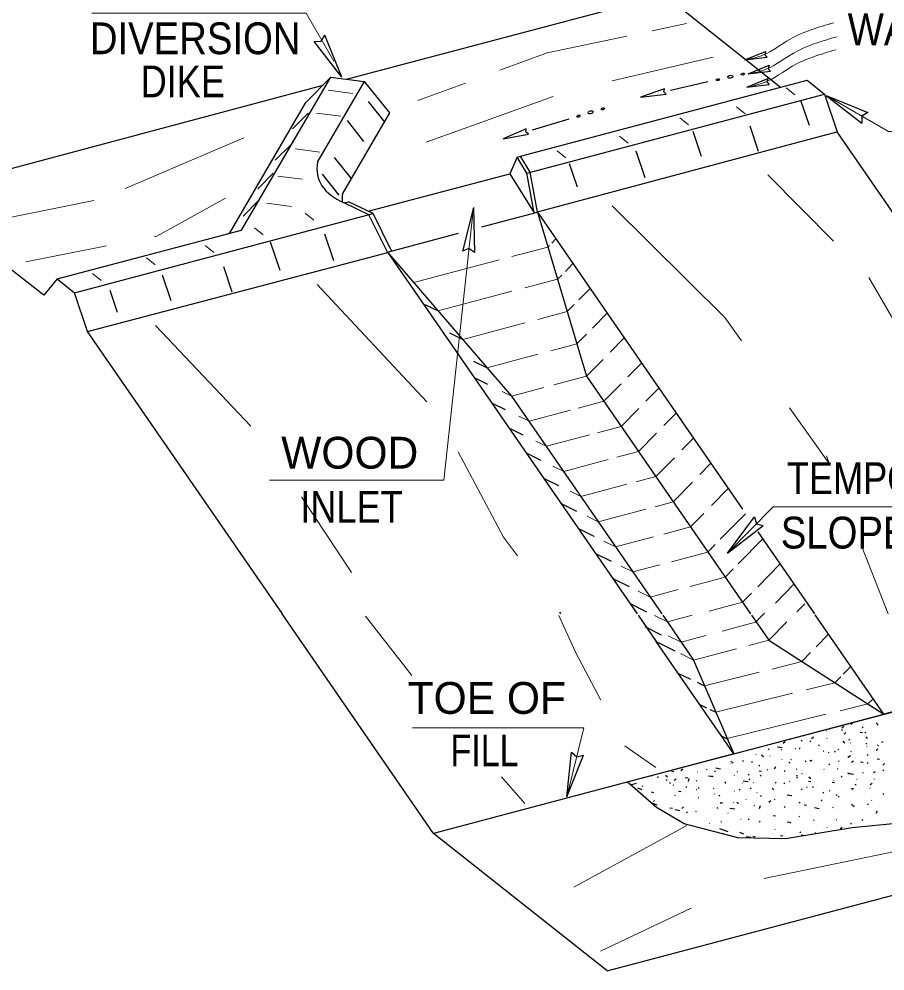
# Model space of a CAD drawing. Extents: x 455 to 827, y 69 to 339.
# Drawn here: x 647.41 to 680.07, y 228.01 to 263.93 of the extents above; entities that cross this region are included whole.
import ezdxf

# ---------------------------------------------------------------- set-up
doc = ezdxf.new("R2010")
doc.units = 0
doc.header["$LTSCALE"] = 0.48
doc.layers.add('1', color=7, linetype='Continuous', lineweight=13)

msp = doc.modelspace()

# ---------------------------------------------------------------- linework, layer by layer
at = {"layer": '1', "lineweight": 25}
for p, q in [((659.7642, 261.6551), (671.7487, 264.8306)), ((676.1265, 261.3458), (671.7487, 264.8306)), ((659.5838, 261.7384), (658.939, 263.3133)), ((659.5838, 261.7384), (658.5381, 263.0811)), ((674.7836, 262.3804), (675.5697, 262.7062)), ((674.7836, 262.3804), (675.6283, 262.4821)), ((674.9113, 261.8531), (675.6975, 262.1789)), ((674.9113, 261.8531), (675.7562, 261.9547)), ((655.8057, 255.9618), (659.1707, 261.7292)), ((658.6643, 258.5232), (660.4449, 261.5723)), ((666.32, 258.7497), (677.1392, 261.6159)), ((673.3931, 261.5505), (671.9773, 261.2327)), ((674.8635, 261.3577), (675.6495, 261.6834)), ((674.8635, 261.3577), (675.7083, 261.4593)), ((643.4565, 257.3164), (658.8767, 261.4286)), ((666.5668, 258.1157), (677.7926, 261.0932)), ((655.3483, 255.8397), (658.2287, 260.7752)), ((660.5755, 260.8101), (661.2017, 260.0259)), ((677.2263, 259.904), (676.916, 260.8187)), ((677.8535, 261.0455), (679.4289, 260.4019)), ((677.8535, 261.0455), (679.1969, 260.001)), ((658.3104, 260.3744), (657.7278, 259.7864)), ((661.3813, 260.3832), (659.6118, 257.3427)), ((659.7806, 260.0913), (660.4067, 259.3072)), ((668.1441, 260.1522), (666.7665, 259.7385)), ((666.9625, 256.65), (678.2608, 259.6644)), ((673.1534, 258.7453), (672.8377, 259.6818)), ((675.3043, 258.9239), (674.983, 259.8779)), ((678.2827, 259.6338), (686.4322, 247.8168)), ((657.657, 259.1852), (657.0744, 258.5972)), ((671.0299, 257.9307), (670.6923, 258.9369)), ((659.2959, 258.7061), (659.9221, 257.922)), ((666.1963, 258.7181), (666.3193, 258.7508)), ((668.4707, 257.5779), (668.1712, 258.4665)), ((656.9981, 258.105), (656.4156, 257.5169)), ((658.8494, 258.0702), (659.4756, 257.286)), ((660.5753, 256.6753), (665.9187, 258.0908)), ((665.9187, 258.0908), (666.8388, 256.6097)), ((656.4428, 257.0813), (655.8602, 256.4932)), ((659.6716, 256.9898), (659.8306, 257.0319)), ((664.5457, 256.8202), (664.1332, 255.1692)), ((664.5457, 256.8202), (664.5939, 255.1191)), ((649.5004, 253.5965), (660.7672, 256.5833)), ((664.8639, 256.0822), (666.9625, 256.6413)), ((666.9625, 256.6413), (668.8193, 250.4515)), ((666.9625, 256.6413), (670.235, 251.8932)), ((648.847, 254.1192), (655.8057, 255.9618)), ((659.2796, 254.7987), (658.942, 255.8051)), ((661.3052, 255.1342), (663.9812, 255.8471)), ((657.2596, 254.4415), (656.9002, 255.5087)), ((667.4145, 255.3781), (667.36, 255.3171)), ((667.6595, 255.6307), (667.507, 255.4739)), ((649.9905, 252.1416), (661.3215, 255.1167)), ((661.3052, 255.1342), (665.9878, 249.6978)), ((661.3052, 255.1342), (664.5776, 250.3992)), ((668.302, 254.6987), (668.0188, 254.4023)), ((653.1431, 253.2959), (652.8164, 254.263)), ((655.4518, 253.6271), (655.136, 254.5722)), ((667.8827, 254.2672), (667.7247, 254.1062)), ((648.847, 254.1192), (649.5004, 253.5965)), ((649.9905, 252.1416), (649.5004, 253.5965)), ((651.123, 252.8516), (650.8452, 253.6792)), ((668.9499, 253.7577), (668.5252, 253.3307)), ((662.7153, 253.1609), (663.2218, 252.9126)), ((668.3509, 253.1522), (668.0896, 252.8865)), ((669.5925, 252.8298), (669.0371, 252.2592)), ((657.3412, 241.4824), (649.9905, 252.1416)), ((663.641, 252.0892), (664.1475, 251.8367)), ((668.8193, 252.0414), (668.4544, 251.6712)), ((669.7014, 251.3532), (670.235, 251.8932)), ((670.235, 251.8932), (674.6921, 245.4322)), ((664.5558, 251.0221), (665.0622, 250.7694)), ((670.3765, 250.4297), (670.8883, 250.9481)), ((664.5776, 250.3992), (665.0839, 250.1466)), ((664.5776, 250.3992), (670.725, 241.4824)), ((668.8193, 250.4515), (675.0047, 241.4824)), ((671.0572, 249.5062), (671.5417, 249.9984)), ((665.9878, 249.6978), (671.6561, 241.4824)), ((665.231, 249.4496), (665.7428, 249.1969)), ((666.2601, 248.9443), (666.2655, 248.9443)), ((671.7323, 248.5871), (672.1952, 249.0532)), ((665.8844, 248.4999), (666.418, 248.2386)), ((666.9026, 248.0034), (666.908, 247.999)), ((672.413, 247.668), (672.8486, 248.1079)), ((666.5323, 247.5547), (667.0878, 247.2847)), ((673.0936, 246.7445), (673.4965, 247.1627)), ((673.5292, 245.5684), (674.1553, 246.2131)), ((667.8392, 245.6599), (668.4326, 245.3637)), ((673.8613, 244.3007), (674.8088, 245.2635)), ((674.1381, 243.7748), (675.1516, 245.1418)), ((674.1381, 243.7748), (675.4828, 244.8177)), ((675.279, 244.5816), (677.4168, 241.4824)), ((674.5365, 243.3773), (675.4622, 244.3182)), ((669.1514, 243.765), (669.7503, 243.4732)), ((675.277, 242.5104), (676.1156, 243.3687)), ((669.8048, 242.8154), (670.4201, 242.5148)), ((675.9413, 241.892), (676.6382, 242.6019)), ((670.4582, 241.8745), (671.0789, 241.5652)), ((676.7418, 241.5565), (677.0467, 241.8658)), ((663.0476, 233.1974), (657.3303, 241.4912)), ((667.7902, 241.5434), (667.8337, 241.4824)), ((670.7577, 241.4303), (671.4438, 240.4369)), ((671.6888, 241.4303), (672.854, 239.74)), ((675.032, 241.4388), (675.6854, 240.4892)), ((680.0251, 237.7014), (677.4387, 241.4476)), ((671.0136, 241.0032), (671.6343, 240.6941)), ((677.4768, 240.2453), (677.9451, 240.7201)), ((691.3452, 240.7027), (680.0251, 237.7014)), ((671.4438, 240.4369), (672.1517, 240.0929)), ((675.6854, 240.4892), (680.0251, 237.7014)), ((672.3694, 239.984), (672.3802, 239.9796)), ((676.9377, 239.6878), (677.259, 240.0232)), ((672.2605, 239.2523), (672.7397, 239.0257)), ((678.7836, 239.5005), (678.5005, 239.213)), ((672.9847, 238.9082), (673.2678, 238.773)), ((678.4025, 239.1128), (678.1792, 238.8863)), ((679.6221, 238.2807), (679.4261, 238.0891)), ((673.0827, 238.0673), (673.3386, 237.9411)), ((673.4747, 237.8757), (673.6979, 237.7712)), ((674.3677, 236.1987), (680.0251, 237.7014)), ((678.7781, 237.3182), (678.849, 237.3792)), ((677.8525, 237.0698), (677.8689, 237.0568)), ((678.4678, 237.0872), (678.4351, 237.1134)), ((678.446, 237.1917), (678.5222, 237.2484)), ((679.1321, 237.0263), (679.2192, 237.0132)), ((679.2464, 237.1832), (679.2083, 237.2136)), ((679.3172, 237.0263), (679.3553, 237.0001)), ((679.7419, 237.3748), (679.7747, 237.3486)), ((679.8127, 237.2832), (679.7747, 237.3137)), ((673.8994, 236.8826), (674.1227, 236.7692)), ((676.2354, 236.6037), (676.3062, 236.6647)), ((676.916, 236.717), (676.9541, 236.6908)), ((677.2753, 236.656), (677.2427, 236.6822)), ((677.3026, 236.7867), (677.3733, 236.8477)), ((677.8797, 236.7997), (677.8961, 236.7867)), ((678.5603, 236.6081), (678.4842, 236.6647)), ((678.5277, 236.9479), (678.5984, 237.0045)), ((678.7455, 236.7258), (678.7073, 236.7562)), ((679.4152, 236.778), (679.3444, 236.8347)), ((679.9597, 236.6429), (679.9978, 236.6691)), ((675.7017, 236.3555), (675.6637, 236.3859)), ((676.0176, 236.473), (676.1972, 236.447)), ((676.1863, 236.3424), (676.1537, 236.3685)), ((676.6873, 236.4121), (676.7036, 236.399)), ((676.8778, 236.399), (676.8452, 236.4295)), ((677.5639, 236.5427), (677.602, 236.5123)), ((677.7436, 236.3119), (677.76, 236.2987)), ((678.1628, 236.3032), (678.201, 236.2728)), ((678.299, 236.3816), (678.3153, 236.3685)), ((678.7564, 236.6254), (678.7727, 236.6124)), ((678.7781, 236.3119), (678.7999, 236.2987)), ((679.3498, 236.6037), (679.3826, 236.5776)), ((679.388, 236.4818), (679.4043, 236.4687)), ((679.7365, 236.3293), (679.8072, 236.3903)), ((679.8291, 236.5123), (679.7909, 236.5427)), ((674.3677, 236.1987), (663.0476, 233.1974)), ((668.0746, 234.577), (668.249, 236.2697)), ((668.0746, 234.577), (668.6991, 236.16)), ((674.7325, 235.9111), (674.6998, 235.9416)), ((675.2008, 236.1857), (675.2172, 236.1681)), ((675.4839, 236.0897), (675.4132, 236.1507)), ((675.7235, 236.1246), (675.7398, 236.1115)), ((676.1809, 235.9982), (676.1972, 235.9852)), ((676.5077, 235.9982), (676.5293, 235.9852)), ((677.2699, 235.9285), (677.2372, 235.9547)), ((677.308, 235.9285), (677.2699, 235.9547)), ((677.9342, 236.2683), (677.9506, 236.2552)), ((678.3153, 235.9111), (678.348, 235.9416)), ((678.6693, 236.0853), (678.7727, 236.142)), ((678.8108, 235.8893), (678.8816, 235.946)), ((679.437, 236.142), (679.3989, 236.1681)), ((679.78, 236.0113), (679.8671, 235.9982)), ((672.3748, 235.5757), (672.4456, 235.6367)), ((673.3386, 235.6323), (673.3713, 235.6062)), ((673.6926, 235.6716), (673.8723, 235.6453)), ((674.2533, 235.8981), (674.286, 235.9285)), ((674.2587, 235.8676), (674.2752, 235.8545)), ((674.3024, 235.8937), (674.3404, 235.8632)), ((675.0429, 235.885), (675.081, 235.9111)), ((675.3098, 235.7761), (675.3423, 235.7457)), ((675.6255, 235.6149), (675.6582, 235.5888)), ((675.9032, 235.6412), (675.9522, 235.7283)), ((676.4477, 235.8937), (676.4858, 235.8632)), ((676.7254, 235.6412), (676.7418, 235.628)), ((677.1011, 235.8981), (677.0629, 235.9242)), ((677.76, 235.6236), (677.7763, 235.6106)), ((677.956, 235.8328), (677.9886, 235.8022)), ((678.2717, 235.6542), (678.2936, 235.6412)), ((679.1538, 235.8981), (679.2464, 235.885)), ((679.437, 235.8414), (679.3989, 235.8676)), ((679.9869, 235.7761), (680.0577, 235.8371)), ((679.9924, 235.5713), (680.0251, 235.5975)), ((669.587, 228.0137), (697.8737, 235.506)), ((671.226, 235.384), (671.264, 235.358)), ((671.5037, 235.2969), (671.5199, 235.3536)), ((671.8685, 235.3274), (671.7977, 235.3884)), ((671.8576, 235.1967), (671.8194, 235.2272)), ((672.0209, 235.5539), (672.108, 235.5408)), ((672.1244, 235.2055), (672.1952, 235.2621)), ((672.5382, 235.31), (672.6307, 235.2969)), ((672.658, 235.1576), (672.6907, 235.2708)), ((672.9847, 235.5234), (673.0064, 235.5104)), ((673.4094, 235.3754), (673.5891, 235.3448)), ((673.5401, 235.384), (673.5564, 235.3666)), ((673.6817, 235.5278), (673.6435, 235.5539)), ((674.3841, 235.3971), (674.4004, 235.384)), ((674.4821, 235.5408), (674.5038, 235.5278)), ((674.9122, 235.4319), (674.9449, 235.4058)), ((674.934, 235.2403), (674.9721, 235.2665)), ((675.3261, 235.567), (675.4132, 235.5539)), ((675.4022, 235.3666), (675.3642, 235.3971)), ((676.3062, 235.5408), (676.2734, 235.5713)), ((676.7308, 235.3274), (676.769, 235.3013)), ((676.7362, 235.4015), (676.7744, 235.3754)), ((676.9323, 235.4712), (676.9487, 235.4537)), ((677.2699, 235.2621), (677.1991, 235.3187)), ((678.4134, 235.358), (678.4514, 235.3318)), ((678.6529, 235.4843), (678.7455, 235.4668)), ((678.7019, 235.4625), (678.8816, 235.4363)), ((679.0068, 235.2534), (679.0232, 235.2403)), ((679.2247, 235.4973), (679.2464, 235.4843)), ((679.6385, 235.4973), (679.7092, 235.5408)), ((679.6493, 235.2708), (679.6658, 235.2534)), ((670.6923, 235.0878), (670.5127, 235.0312)), ((670.9101, 234.8526), (670.7523, 234.9092)), ((670.9101, 234.9702), (670.9428, 234.9963)), ((671.9447, 235.1183), (671.9828, 235.0878)), ((672.0753, 235.0399), (672.0917, 235.0268)), ((672.5708, 234.9398), (672.6036, 234.9702)), ((672.9792, 235.1706), (672.9466, 235.1967)), ((673.0228, 234.9092), (673.0608, 234.9398)), ((673.5946, 234.9092), (673.6108, 234.8962)), ((674.0356, 235.1271), (674.0737, 235.1532)), ((674.041, 235.0967), (674.0574, 235.0835)), ((674.6127, 234.8395), (674.5801, 234.8657)), ((674.6998, 235.1097), (674.7162, 235.0967)), ((674.7271, 235.188), (674.9067, 235.1576)), ((674.983, 234.918), (675.0211, 234.8874)), ((675.1082, 235.1271), (675.1246, 235.1097)), ((675.8814, 234.8526), (675.8106, 234.9092)), ((675.9304, 235.1097), (675.9685, 235.1402)), ((676.2898, 235.0704), (676.2517, 235.0967)), ((676.4532, 235.1838), (676.4749, 235.1662)), ((676.9487, 234.8526), (676.916, 234.8831)), ((677.1174, 234.9659), (677.1338, 234.9528)), ((677.2753, 235.1532), (677.1882, 235.1662)), ((677.3788, 234.9398), (677.3461, 234.9702)), ((678.0812, 235.1402), (678.1737, 235.1271)), ((678.1465, 235.1838), (678.1465, 235.1967)), ((678.8707, 234.8962), (678.7781, 234.87)), ((678.8435, 234.87), (678.8653, 234.8526)), ((678.9524, 235.0617), (678.9905, 235.0312)), ((679.4969, 234.9092), (679.5132, 234.8962)), ((679.5187, 235.0443), (679.5948, 235.1008)), ((671.2532, 234.7655), (671.3402, 234.7524)), ((672.1408, 234.6522), (672.157, 234.6393)), ((672.2877, 234.796), (672.3802, 234.7829)), ((672.9466, 234.8613), (672.9792, 234.8352)), ((673.0173, 234.5522), (673.0337, 234.539)), ((673.6272, 234.6958), (673.6435, 234.6827)), ((673.8014, 234.6435), (673.8341, 234.6131)), ((674.3786, 234.8091), (674.3949, 234.796)), ((675.2388, 234.7524), (675.2552, 234.7394)), ((675.4132, 234.5957), (675.375, 234.6261)), ((676.3769, 234.661), (676.5566, 234.6348)), ((677.7328, 234.7568), (677.7708, 234.7306)), ((677.9723, 234.8265), (677.9941, 234.8091)), ((678.2391, 234.6393), (678.2717, 234.6697)), ((678.3099, 234.6042), (678.3425, 234.5782)), ((680.0251, 234.6697), (679.9924, 234.6958)), ((671.4764, 234.2732), (671.2586, 234.3517)), ((671.3349, 234.4127), (671.3729, 234.4388)), ((671.9611, 234.1687), (672.0536, 234.1557)), ((672.4075, 234.147), (672.4783, 234.2036)), ((673.7307, 234.1557), (673.7687, 234.1818)), ((673.8559, 234.3386), (673.894, 234.3691)), ((673.9103, 234.3735), (673.9485, 234.3473)), ((674.2262, 234.1557), (674.4058, 234.1296)), ((674.3404, 234.3691), (674.3568, 234.3517)), ((674.5528, 234.3168), (674.4821, 234.3778)), ((674.8251, 234.4954), (674.8414, 234.4823)), ((675.1246, 234.269), (675.1464, 234.2515)), ((675.3423, 234.147), (675.375, 234.2602)), ((675.6962, 234.3865), (675.7671, 234.4433)), ((675.8977, 234.4954), (675.9141, 234.4823)), ((676.3062, 234.1818), (676.2734, 234.2123)), ((676.8397, 234.3865), (676.8778, 234.3561)), ((677.0194, 234.282), (677.112, 234.269)), ((677.4115, 234.1775), (677.5912, 234.147)), ((677.6674, 234.4388), (677.7, 234.4692)), ((678.0975, 234.1949), (678.1139, 234.1818)), ((678.8762, 234.2428), (678.8053, 234.2994)), ((678.8816, 234.2123), (678.9198, 234.2384)), ((679.4152, 234.3168), (679.4533, 234.2907)), ((679.5622, 234.4518), (679.5786, 234.4388)), ((672.157, 234.099), (672.3313, 234.0729)), ((672.5872, 233.9814), (672.6252, 234.0118)), ((672.9303, 234.0381), (672.9466, 234.0251)), ((674.1445, 233.9814), (674.1608, 233.9683)), ((675.8597, 233.8812), (675.9467, 233.8682)), ((676.8234, 233.8508), (676.8452, 233.8377)), ((679.7419, 233.9683), (679.7909, 234.0555)), ((673.4475, 233.5938), (673.4638, 233.5807)), ((673.8776, 233.6242), (673.9103, 233.6547)), ((674.6291, 233.7375), (674.6454, 233.7245)), ((674.9503, 233.7113), (674.9122, 233.7375)), ((675.3423, 233.6242), (675.3587, 233.6809)), ((676.3769, 233.6373), (676.4695, 233.6242)), ((676.4858, 233.633), (676.5184, 233.6025)), ((677.3788, 233.7113), (677.3952, 233.6939)), ((678.2228, 233.7245), (678.2391, 233.7113)), ((678.3807, 233.3759), (678.4514, 233.4326)), ((678.7727, 233.5677), (678.8108, 233.5938)), ((679.2409, 233.6939), (679.2029, 233.7245)), ((669.587, 228.0137), (663.0476, 233.1974)), ((674.1608, 233.2627), (673.8396, 233.3759)), ((673.9485, 233.2104), (673.9648, 233.1974)), ((674.7488, 233.18), (674.591, 233.2365)), ((674.8414, 233.0885), (675.0157, 233.0623)), ((675.0919, 233.0928), (675.179, 233.0797)), ((675.9141, 233.3672), (675.9304, 233.3542)), ((676.1265, 233.1233), (676.219, 233.1102)), ((676.8616, 233.2365), (676.8996, 233.2671)), ((676.9105, 233.1451), (677.0738, 233.1233)), ((677.4332, 233.2365), (677.4496, 233.2235)), ((677.8797, 233.4238), (677.8961, 233.4107))]:
    msp.add_line(p, q, dxfattribs=at)
at = {"layer": '1'}
for p, q in [((671.2967, 263.4846), (672.5872, 263.7591)), ((673.5891, 262.4827), (669.7776, 261.5941)), ((662.454, 260.8536), (664.2455, 261.5114)), ((659.0727, 261.2368), (659.9983, 261.1149)), ((676.671, 261.067), (676.3442, 261.3284)), ((667.5506, 261.0018), (662.7644, 259.2767)), ((658.6263, 260.3788), (659.5518, 260.2568)), ((674.8032, 260.3483), (674.4766, 260.6097)), ((672.6634, 259.9344), (672.3367, 260.1957)), ((651.4116, 257.5342), (655.8874, 259.4423)), ((670.382, 259.2419), (670.0553, 259.5032)), ((657.8312, 259.0241), (658.7569, 258.9021)), ((668.0297, 258.6886), (667.7031, 258.9499)), ((657.1724, 258.0003), (658.098, 257.8784)), ((675.6527, 258.0483), (678.1302, 255.5393)), ((646.5655, 256.3452), (650.2246, 257.0769)), ((656.7586, 256.9767), (657.6843, 256.8548)), ((658.5227, 256.3363), (658.196, 256.5978)), ((656.6225, 255.7832), (656.2957, 256.0446)), ((647.6599, 254.7682), (650.7092, 255.3651)), ((654.7548, 255.1211), (654.4282, 255.3825)), ((667.36, 255.3215), (665.9987, 254.9642)), ((652.5387, 254.6507), (652.212, 254.912)), ((665.5142, 254.838), (662.3016, 253.9798)), ((650.5023, 254.0669), (650.1756, 254.3283)), ((658.6534, 253.9058), (662.7862, 249.4814)), ((667.7247, 254.1062), (666.4888, 253.7795)), ((665.9987, 253.6532), (663.2218, 252.9126)), ((668.0896, 252.8865), (666.9789, 252.5946)), ((666.4888, 252.4639), (664.1475, 251.8367)), ((652.555, 252.3594), (656.1577, 248.5675)), ((668.4544, 251.6712), (667.4634, 251.4098)), ((666.9789, 251.2791), (665.0622, 250.7694)), ((658.0676, 245.9013), (659.9439, 243.0506)), ((679.2083, 243.9828), (680.1884, 241.4824)), ((660.4721, 241.3997), (662.2215, 239.1582)), ((674.9394, 240.2933), (675.6854, 240.4892)), ((672.854, 239.74), (674.4712, 240.167)), ((675.8161, 239.4047), (676.9377, 239.6834)), ((673.2678, 238.773), (675.3314, 239.287)), ((677.1011, 238.6162), (678.1792, 238.8863)), ((673.6979, 237.7712), (676.5893, 238.4899)), ((678.3862, 237.8277), (679.4261, 238.0891)), ((674.1173, 236.7823), (677.8362, 237.6971)), ((665.6071, 235.3314), (666.4833, 234.3255)), ((672.6036, 233.5023), (668.3347, 231.1718)), ((675.5166, 231.5029), (683.243, 233.1015)), ((669.3419, 228.7629), (672.7614, 230.3834))]:
    msp.add_line(p, q, dxfattribs=at)
for points in [[(659.2835, 262.3376), (658.2382, 264.1417), (650.1502, 264.1417)], [(665.5413, 261.9905), (667.3328, 262.6483), (670.333, 263.2799)], [(677.8537, 261.0464), (680.201, 259.6887), (689.7093, 259.6887)], [(652.506, 255.7178), (652.6041, 255.7352), (655.1958, 257.1728)], [(664.5466, 256.8205), (663.428, 246.5275), (656.8546, 246.5275)], [(669.7831, 256.8723), (674.0302, 252.6642), (674.6617, 251.7843)], [(679.4588, 254.1802), (682.0669, 249.6978), (683.0256, 247.9017)], [(667.5778, 250.1248), (668.8193, 250.4515), (669.4454, 251.0874)], [(665.6284, 249.8765), (665.9878, 249.6978), (667.2021, 250.0246)], [(668.5035, 249.2448), (669.4727, 249.5062), (670.1152, 250.1596)], [(669.2331, 248.3171), (670.1261, 248.5566), (670.7904, 249.2318)], [(676.4749, 249.2537), (677.9723, 247.1627), (677.8609, 247.4474)], [(666.2655, 248.9443), (666.6467, 248.757), (668.2094, 249.1707)], [(666.908, 247.999), (667.3001, 247.8074), (668.9227, 248.2342)], [(669.9518, 247.3935), (670.774, 247.6113), (671.4601, 248.3082)], [(663.9734, 247.5936), (665.6884, 244.3792), (666.2166, 243.6692)], [(667.5451, 247.0581), (667.9535, 246.8621), (669.6251, 247.3064)], [(670.6815, 246.4613), (671.4328, 246.6617), (672.1352, 247.3761)], [(668.1985, 246.1129), (668.6015, 245.9125), (670.3383, 246.3742)], [(671.4057, 245.5292), (672.0862, 245.7121), (672.8104, 246.4483)], [(668.841, 245.1676), (669.2548, 244.9629), (671.0517, 245.4377)], [(674.1372, 243.7751), (675.8488, 245.5242), (684.639, 245.5242)], [(671.7268, 244.4967), (672.7397, 244.7625), (673.2352, 245.2678)], [(669.4727, 244.2311), (669.9082, 244.0177), (671.3349, 244.3922)], [(672.0155, 243.4514), (673.3931, 243.8173), (673.6653, 244.1004)], [(670.1152, 243.2902), (670.5617, 243.0681), (671.5744, 243.3381)], [(672.7287, 242.5192), (674.0465, 242.8677), (674.3459, 243.1813)], [(670.7632, 242.345), (671.2151, 242.1184), (672.2713, 242.4016)], [(673.4366, 241.5913), (674.6998, 241.9268), (675.032, 242.2622)], [(667.7738, 241.4214), (668.4109, 240.0146), (669.3528, 238.2242)], [(671.3784, 241.4258), (671.863, 241.1863), (672.7995, 241.4346)], [(673.9267, 240.8378), (675.1899, 241.1732), (675.522, 241.5086)], [(674.9394, 240.2933), (675.6854, 240.4892), (676.3715, 241.1863)], [(671.8957, 240.6547), (672.3802, 240.4152), (673.3168, 240.6636)], [(672.3802, 239.9796), (672.854, 239.74), (674.4712, 240.167)], [(668.0737, 234.5768), (668.7092, 237.1823), (662.2499, 237.1823)], [(670.2567, 236.5123), (670.2676, 236.4905), (671.4273, 235.689)]]:
    msp.add_lwpolyline(points, dxfattribs=at)
at = {"layer": '1', "lineweight": 25}
for points in [[(658.5381, 263.0811), (658.806, 263.0856), (658.939, 263.3133)], [(675.5697, 262.7062), (675.5362, 262.5765), (675.6283, 262.4821)], [(675.6975, 262.1789), (675.664, 262.0491), (675.7562, 261.9547)], [(658.2287, 260.7752), (659.1707, 261.7292), (660.4285, 261.5723), (661.3813, 260.3832)], [(675.6495, 261.6834), (675.6161, 261.5537), (675.7083, 261.4593)], [(677.1392, 261.6159), (677.7926, 261.0932), (678.2827, 259.6338)], [(679.4289, 260.4019), (679.1988, 260.2647), (679.1969, 260.001)], [(666.8388, 256.6097), (666.5666, 258.1169), (666.1963, 258.7181), (665.9187, 258.0908)], [(666.9625, 256.6413), (666.6902, 258.1485), (666.32, 258.7497)], [(648.847, 254.1192), (648.3406, 253.5137), (643.4565, 257.3164)], [(661.3052, 255.1342), (660.6082, 256.5412), (659.6717, 256.9898)], [(661.4641, 255.1764), (660.7672, 256.5833), (659.8306, 257.0319)], [(664.5939, 255.1191), (664.3752, 255.2741), (664.1332, 255.1692)], [(667.1857, 246.6095), (667.7629, 246.3219), (667.7684, 246.3176)], [(675.1516, 245.1418), (675.2277, 244.8849), (675.4828, 244.8177)], [(668.4926, 244.7146), (669.0915, 244.4184), (669.1024, 244.4097)], [(672.854, 239.74), (674.3677, 236.1987), (671.4438, 240.4369)], [(683.2053, 235.0219), (682.8456, 234.6915), (680.6077, 233.5981), (680.3736, 233.5632), (678.8381, 233.4107), (676.3171, 232.997), (674.5256, 233.0317), (672.5001, 233.5632), (671.4546, 234.1775), (670.3492, 235.1487), (683.548, 238.6162), (683.9781, 237.9322), (684.294, 236.9783), (684.4246, 236.142), (683.9062, 235.6658)], [(668.249, 236.2697), (668.4454, 236.0876), (668.6991, 236.16)]]:
    msp.add_lwpolyline(points, dxfattribs=at)
for points in [[(671.8249, 261.0932), (671.7268, 261.1759), (671.7541, 261.2936), (670.8448, 260.9799)], [(666.6303, 259.586), (666.5215, 259.6644), (666.5377, 259.782), (665.6666, 259.4073)]]:
    msp.add_lwpolyline(points, close=True, dxfattribs=at)
for centre, major_axis, ratio in [((674.2403, 261.7472), (0.0952, 0.0176), 0.568887), ((674.7132, 261.85), (0.0635, 0.0117), 0.569224), ((673.7698, 261.6373), (0.0635, 0.0117), 0.569224), ((668.9677, 260.404), (0.0934, 0.0225), 0.577907), ((669.4278, 260.539), (0.0623, 0.015), 0.578248), ((668.5108, 260.2622), (0.0623, 0.015), 0.578248)]:
    msp.add_ellipse(centre, major_axis=major_axis, ratio=ratio, dxfattribs=at)
for centre, end_param in [((3040.483, 1131.994), 6.3048274), ((3041.4305, 1130.8135), 6.2768697)]:
    msp.add_ellipse(centre, major_axis=(-2381.7674, -874.1237), ratio=0.021054, start_param=6.2713805, end_param=end_param, dxfattribs=at)
at = {"layer": '1'}
for points in [[(678.1371, 263.7871), (676.4921, 263.1638), (675.4541, 262.5566), (674.7834, 262.3807)], [(678.2649, 263.2597), (676.6199, 262.6365), (675.5819, 262.0292), (674.9112, 261.8534)], [(678.2169, 262.7644), (676.572, 262.1411), (675.5339, 261.5338), (674.8632, 261.358)]]:
    msp.add_spline(points, degree=3, dxfattribs=at)

# ---------------------------------------------------------------- texts
for s, width, p in [('WATER FLOW', 0.9, (678.6662, 262.9357)), ('DIVERSION', 0.9, (650.0807, 262.5997)), ('DIKE', 0.85, (651.9959, 260.9709)), ('TEMPORARY', 0.85, (676.3697, 246.0042)), ('INLET', 0.85, (658.0173, 244.9249)), ('SLOPE DRAIN', 0.9, (676.143, 243.9509)), ('FILL', 0.8, (663.6843, 235.7341))]:
    msp.add_text(s, height=1.2, dxfattribs=dict(at, width=width)).set_placement(p)
for s, p in [('WOOD', (657.298, 246.9645)), ('TOE OF', (662.0658, 237.7137))]:
    msp.add_text(s, height=1.2, dxfattribs=at).set_placement(p)

doc.saveas('drawing.dxf')
